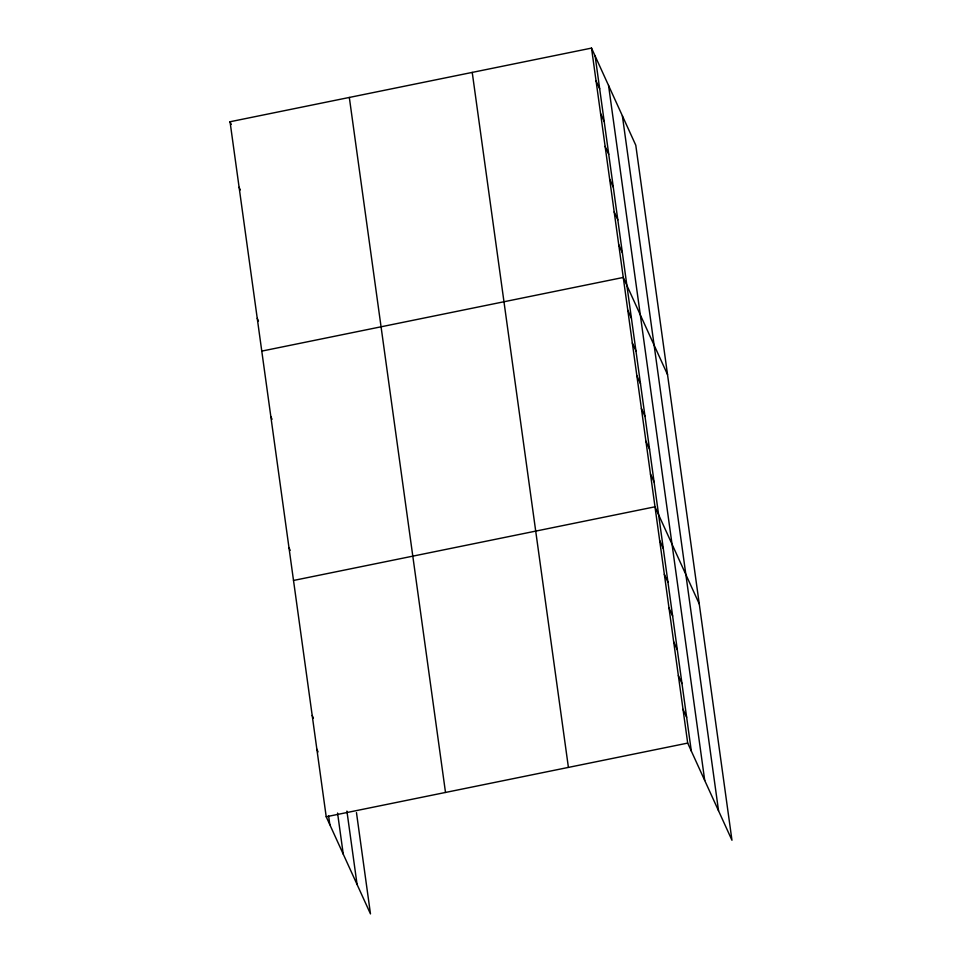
<?xml version="1.0" encoding="UTF-8"?>
<svg xmlns="http://www.w3.org/2000/svg" width="962" height="962" viewBox="0 0 962 962"><rect width="100%" height="100%" fill="white"/><g stroke="black" fill="none" stroke-linecap="round" stroke-linejoin="round"><path stroke-width="1.44" d="M356.469 812.625L370.478 913.9L326.214 816.762L230.038 121.753L591.522 48.1L635.786 145.238L731.962 840.247L687.698 743.097L591.522 48.1M261.772 351.106L623.256 277.453L667.532 374.591M293.506 580.459L654.99 506.806L699.266 603.944M326.214 816.762L687.698 743.097M596.055 80.868L599.675 88.817M600.589 113.624L604.208 121.585M605.122 146.392L608.742 154.353M609.655 179.16L613.275 187.109M614.189 211.917L617.808 219.877M618.722 244.685L622.342 252.645M627.789 310.221L631.421 318.169M632.323 342.977L635.954 350.938M636.856 375.745L640.488 383.694M641.389 408.513L645.021 416.462M645.923 441.269L649.554 449.23M650.456 474.038L654.088 481.986M659.667 540.56L663.287 548.508M664.333 574.314L667.965 582.275M669.011 608.068L672.63 616.029M673.677 641.834L677.308 649.783M678.354 675.589L681.974 683.537M683.02 709.343L686.652 717.303M230.038 121.753L231.241 124.411M239.105 187.289L240.308 189.935M257.239 318.338L258.453 320.995M270.839 416.642L272.054 419.288M288.973 547.691L290.187 550.348M312.193 715.487L313.408 718.133M316.871 749.242L318.073 751.899M622.378 115.813L718.554 810.81M608.561 85.486L704.725 780.483M595.141 56.049L691.317 751.057M472.234 72.403L568.41 767.411M349.326 97.451L445.502 792.447M346.909 811.086L357.07 884.463M337.566 813.046L343.254 854.148M328.619 815.908L329.834 824.711"/></g></svg>
